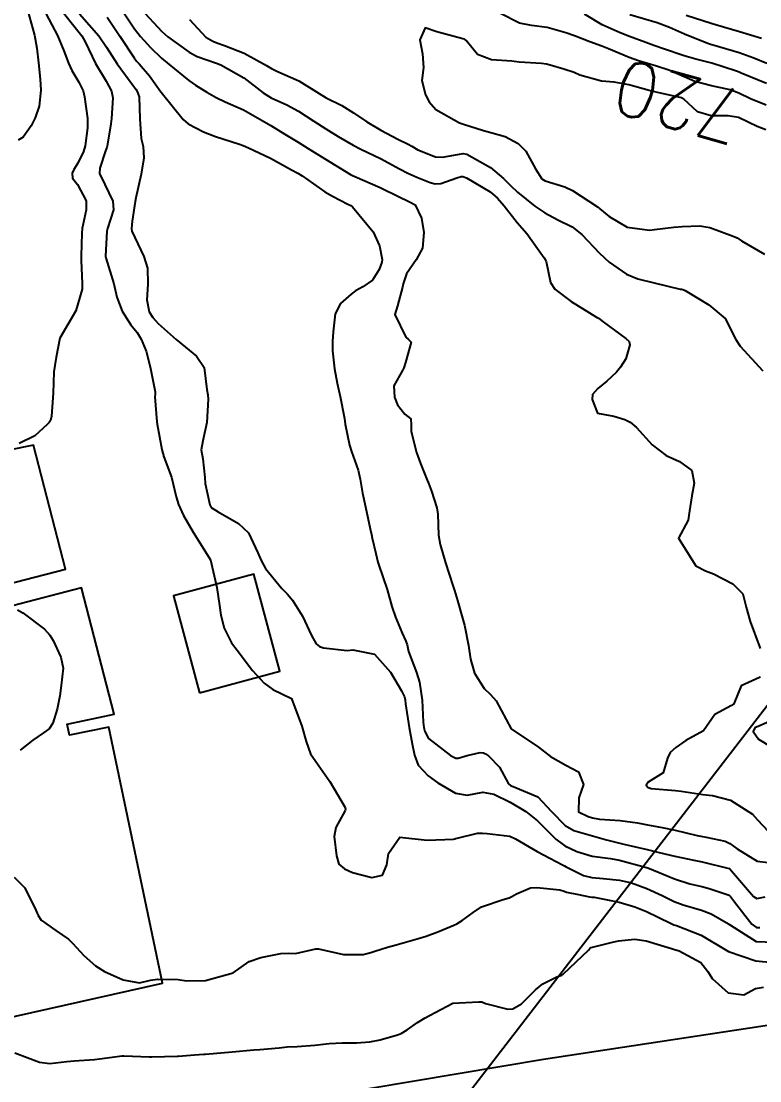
# Model space of a CAD drawing. Header units: metres. Extents: x 298520 to 308411, y 7433745 to 7450750.
# Drawn here: x 302178.8 to 302232.5, y 7441360.9 to 7441438 of the extents above; entities that cross this region are included whole.
import ezdxf
from ezdxf.enums import TextEntityAlignment as Align

# ---------------------------------------------------------------- set-up
doc = ezdxf.new("R2010")
doc.units = ezdxf.units.M
doc.header["$LTSCALE"] = 10
doc.linetypes.add('CONTINUO', pattern=[0])
for name, color, linetype in [('Cotas', 45, 'Continuous'), ('Curvas de Nivel 1m', 11, 'Continuous'), ('Curvas de Nivel 5m', 15, 'Continuous'), ('Edificações', 30, 'Continuous'), ('TEXTO', 45, 'Continuous'), ('Vias Primárias', 230, 'Continuous')]:
    doc.layers.add(name, color=color, linetype=linetype)
doc.styles.add('Style-STANDARD', font='STANDARD.shx')

msp = doc.modelspace()

# ---------------------------------------------------------------- linework, layer by layer
at = {"layer": 'Curvas de Nivel 1m', "flags": 128}
for points, elevation in [([(302178.37, 7441440.987), (302179.026, 7441439.296), (302179.167, 7441438.979), (302179.267, 7441438.73), (302179.74, 7441436.973), (302179.915, 7441436.039), (302180.028, 7441434.969), (302180.16, 7441433.769), (302180.211, 7441432.967), (302180.091, 7441431.813), (302179.792, 7441430.971), (302179.501, 7441430.39), (302178.909, 7441429.551), (302178.546, 7441429.344)], 728), ([(302180.35, 7441438.967), (302181.005, 7441437.736), (302181.424, 7441436.954), (302181.881, 7441435.846), (302182.217, 7441434.941), (302182.447, 7441434.417), (302182.959, 7441433.565), (302183.274, 7441432.927), (302183.378, 7441432.494), (302183.596, 7441430.923), (302183.594, 7441430.245), (302183.414, 7441428.925), (302183.302, 7441428.521), (302182.884, 7441427.669), (302182.599, 7441427.212), (302182.487, 7441426.936), (302182.511, 7441426.577), (302182.865, 7441426.125), (302183.502, 7441424.924), (302183.487, 7441424.283), (302183.208, 7441422.926), (302183.172, 7441422.582), (302183.131, 7441420.927), (302183.136, 7441420.59), (302183.208, 7441418.926), (302183.204, 7441418.499), (302182.753, 7441416.93), (302181.592, 7441414.947), (302181.326, 7441413.558), (302181.218, 7441412.952), (302181.159, 7441412.501), (302181.109, 7441410.954), (302180.974, 7441409.263), (302180.916, 7441408.956), (302180.801, 7441408.818), (302180.659, 7441408.67), (302179.775, 7441407.84), (302178.638, 7441407.296)], 727), ([(302181.571, 7441438.952), (302182.996, 7441437.161), (302183.173, 7441436.928), (302183.417, 7441436.497), (302184.182, 7441434.918), (302184.96, 7441433.624), (302185.35, 7441432.906), (302185.438, 7441432.413), (302185.346, 7441430.906), (302185.302, 7441430.523), (302185.018, 7441428.909), (302184.993, 7441428.817), (302184.898, 7441428.555), (302184.487, 7441427.306), (302184.48, 7441426.914), (302184.865, 7441426.117), (302185.435, 7441424.904), (302185.474, 7441424.276), (302185.042, 7441422.908), (302185.002, 7441422.736), (302184.91, 7441420.909), (302184.929, 7441420.781), (302185.499, 7441418.903), (302185.735, 7441417.934), (302186.111, 7441416.896), (302186.743, 7441415.92), (302187.204, 7441415.349), (302187.508, 7441414.878), (302187.859, 7441414.008), (302188.159, 7441412.868), (302188.507, 7441411.041), (302188.508, 7441410.863), (302188.498, 7441410.679), (302188.639, 7441408.86), (302188.66, 7441408.68), (302188.989, 7441406.856), (302189.155, 7441406.327), (302189.692, 7441404.849), (302190.048, 7441403.396), (302190.215, 7441402.844), (302190.581, 7441402.045), (302191.266, 7441400.833), (302192.543, 7441398.82), (302193.006, 7441396.813), (302193.204, 7441395.514), (302193.294, 7441394.808), (302193.527, 7441393.848), (302194.075, 7441392.796), (302194.465, 7441392.26), (302195.589, 7441390.779), (302196.434, 7441389.853), (302197.067, 7441389.398), (302198.423, 7441388.74), (302199.179, 7441386.732), (302199.486, 7441385.63), (302199.803, 7441384.726), (302200.365, 7441383.929), (302201.222, 7441382.711), (302202.325, 7441380.829), (302202.352, 7441380.7), (302202.322, 7441380.59), (302201.656, 7441379.36), (302201.518, 7441378.708), (302201.696, 7441377.299), (302201.87, 7441376.704), (302202.278, 7441376.368), (302202.869, 7441376.096), (302204.269, 7441375.72), (302205.034, 7441375.9), (302205.349, 7441376.659), (302205.471, 7441377.479), (302206.303, 7441378.65), (302208.301, 7441378.438), (302210.209, 7441378.508), (302210.302, 7441378.541), (302210.345, 7441378.557), (302210.481, 7441378.598), (302211.941, 7441378.95), (302212.307, 7441378.957), (302212.659, 7441378.928), (302214.305, 7441378.736), (302214.721, 7441378.546), (302216.289, 7441377.624), (302218.131, 7441376.656), (302218.274, 7441376.575), (302218.393, 7441376.508), (302219.659, 7441375.882), (302220.265, 7441375.728), (302221.081, 7441375.656), (302222.264, 7441375.547), (302223.153, 7441375.338), (302224.258, 7441374.936), (302225.375, 7441374.419), (302226.249, 7441373.99), (302226.904, 7441373.746), (302228.243, 7441373.349), (302228.94, 7441373.08), (302230.2, 7441372.36), (302230.233, 7441372.339), (302230.334, 7441372.257), (302232.214, 7441371.079), (302233.512, 7441371.022)], 726), ([(302185.014, 7441438.286), (302185.94, 7441436.901), (302186.977, 7441435.326), (302187.168, 7441435.08), (302187.357, 7441434.884), (302188.11, 7441434.019), (302188.931, 7441432.86), (302188.952, 7441432.828), (302190.56, 7441430.844), (302190.92, 7441430.538), (302192.04, 7441429.949), (302192.911, 7441429.597), (302194.647, 7441429.051), (302194.905, 7441428.96), (302195.291, 7441428.786), (302196.892, 7441428.021), (302198.434, 7441427.193), (302198.876, 7441426.941), (302199.192, 7441426.737), (302200.862, 7441425.59), (302201.408, 7441425.261), (302202.519, 7441424.695), (302202.742, 7441424.582), (302202.851, 7441424.492), (302204.357, 7441422.675), (302204.818, 7441421.662), (302205.011, 7441420.668), (302204.996, 7441420.473), (302204.796, 7441419.93), (302204.306, 7441419.156), (302203.603, 7441418.682), (302203.087, 7441418.378), (302202.775, 7441418.136), (302201.996, 7441417.47), (302201.605, 7441416.707), (302201.447, 7441415.416), (302201.417, 7441414.713), (302201.414, 7441414.025), (302201.545, 7441412.712), (302201.74, 7441411.666), (302201.966, 7441410.707), (302202.277, 7441409.094), (302202.335, 7441408.703), (302202.64, 7441407.163), (302202.781, 7441406.698), (302203.27, 7441405.341), (302203.421, 7441404.688), (302203.589, 7441403.671), (302203.804, 7441402.682), (302204.158, 7441401.087), (302204.237, 7441400.675), (302204.293, 7441400.407), (302204.549, 7441399.286), (302204.703, 7441398.668), (302204.777, 7441398.43), (302205.372, 7441396.661), (302205.73, 7441395.428), (302205.989, 7441394.655), (302206.481, 7441393.506), (302206.751, 7441392.921), (302206.829, 7441392.645), (302206.939, 7441392.169), (302207.51, 7441390.634), (302207.734, 7441389.928), (302207.916, 7441388.628), (302208.01, 7441387.014), (302208.053, 7441386.625), (302208.114, 7441386.348), (302208.385, 7441385.843), (302209.996, 7441384.604), (302210.371, 7441384.413), (302210.555, 7441384.414), (302211.199, 7441384.592), (302212.151, 7441384.807), (302212.375, 7441384.79), (302212.526, 7441384.729), (302212.758, 7441384.574), (302213.55, 7441383.747), (302214.211, 7441382.552), (302214.351, 7441382.43), (302214.542, 7441382.356), (302216.339, 7441381.603), (302217.339, 7441380.52), (302218.313, 7441379.5), (302218.959, 7441379.15), (302220.306, 7441378.749), (302221.324, 7441378.47), (302222.299, 7441378.224), (302222.595, 7441378.159), (302224.293, 7441377.777), (302225.167, 7441377.544), (302226.286, 7441377.278), (302227.685, 7441376.993), (302228.28, 7441376.857), (302230.249, 7441376.384), (302230.273, 7441376.375), (302230.292, 7441376.36), (302230.426, 7441376.204), (302232.016, 7441374.342), (302232.251, 7441374.191), (302232.864, 7441374.331)], 724), ([(302186.038, 7441438.9), (302187.001, 7441437.434), (302187.447, 7441436.883), (302188.183, 7441436.071), (302188.977, 7441435.313), (302189.523, 7441434.854), (302190.961, 7441433.684), (302191.457, 7441433.332), (302192.282, 7441432.82), (302192.947, 7441432.433), (302193.611, 7441432.135), (302194.934, 7441431.541), (302196.296, 7441430.776), (302196.919, 7441430.399), (302197.936, 7441429.778), (302198.907, 7441429.186), (302199.639, 7441428.733), (302200.891, 7441427.956), (302202.714, 7441426.854), (302202.874, 7441426.764), (302203.043, 7441426.688), (302204.865, 7441425.905), (302206.314, 7441425.199), (302206.856, 7441424.919), (302207.046, 7441424.838), (302207.41, 7441424.642), (302207.877, 7441423.668), (302208.038, 7441422.632), (302207.963, 7441421.486), (302207.484, 7441420.64), (302206.793, 7441419.631), (302206.549, 7441418.888), (302206.508, 7441418.653), (302206.133, 7441417.286), (302205.932, 7441416.658), (302206.737, 7441415.026), (302206.942, 7441414.854), (302207.13, 7441414.644), (302206.718, 7441413.176), (302206.588, 7441412.778), (302206.517, 7441412.652), (302205.869, 7441411.484), (302205.923, 7441410.658), (302206.126, 7441410.104), (302206.671, 7441409.413), (302207.099, 7441409.075), (302207.123, 7441408.643), (302207.131, 7441408.168), (302207.52, 7441406.637), (302207.813, 7441405.82), (302208.296, 7441404.625), (302208.387, 7441404.399), (302208.605, 7441403.812), (302208.987, 7441402.616), (302209.063, 7441402.138), (302209.122, 7441400.614), (302209.237, 7441399.932), (302209.622, 7441398.609), (302210.164, 7441396.958), (302210.284, 7441396.602), (302210.506, 7441395.881), (302210.857, 7441394.596), (302210.996, 7441394.086), (302211.303, 7441392.592), (302211.435, 7441391.614), (302211.742, 7441390.587), (302212.432, 7441389.483), (302212.89, 7441389.035), (302213.298, 7441388.567), (302214.393, 7441386.55), (302216.38, 7441385.199), (302217.256, 7441384.521), (302218.367, 7441383.906), (302219.283, 7441383.417), (302219.668, 7441382.49), (302219.321, 7441381.513), (302219.305, 7441380.495), (302219.999, 7441380.164), (302220.319, 7441380.073), (302220.814, 7441379.979), (302222.317, 7441379.869), (302223.582, 7441379.708), (302224.314, 7441379.559), (302225.372, 7441379.36), (302226.311, 7441379.175), (302227.925, 7441378.775), (302228.306, 7441378.7), (302228.575, 7441378.655), (302229.954, 7441378.365), (302230.301, 7441378.212), (302230.835, 7441377.815), (302232.281, 7441376.909), (302233.877, 7441376.718)], 723), ([(302187.465, 7441438.883), (302188.999, 7441437.242), (302189.438, 7441436.856), (302190.982, 7441435.74), (302191.58, 7441435.432), (302192.974, 7441434.933), (302193.293, 7441434.807), (302194.964, 7441433.866), (302196.371, 7441432.776), (302196.939, 7441432.408), (302198.083, 7441431.902), (302198.93, 7441431.457), (302200.043, 7441430.729), (302200.917, 7441430.171), (302201.825, 7441429.619), (302202.906, 7441428.984), (302203.48, 7441428.684), (302204.893, 7441427.998), (302206.288, 7441427.25), (302206.877, 7441426.94), (302207.545, 7441426.64), (302208.504, 7441426.26), (302208.868, 7441426.165), (302209.294, 7441426.191), (302210.45, 7441426.604), (302210.765, 7441426.711), (302210.875, 7441426.708), (302211.142, 7441426.597), (302212.863, 7441425.594), (302213.416, 7441425.129), (302213.881, 7441424.565), (302214.835, 7441423.354), (302215.542, 7441422.543), (302216.805, 7441420.777), (302216.901, 7441420.626), (302216.938, 7441420.528), (302217.265, 7441419), (302217.565, 7441418.518), (302218.77, 7441417.611), (302220.607, 7441416.481), (302220.752, 7441416.391), (302221.089, 7441416.137), (302222.738, 7441414.924), (302222.976, 7441414.697), (302223.03, 7441414.456), (302222.723, 7441413.444), (302222.356, 7441412.824), (302222.044, 7441412.467), (302221.358, 7441411.818), (302220.695, 7441411.279), (302220.316, 7441410.856), (302220.29, 7441410.484), (302220.673, 7441409.482), (302221.856, 7441409.283), (302222.669, 7441409.034), (302223.046, 7441408.834), (302223.517, 7441408.447), (302224.644, 7441407.196), (302225.67, 7441406.42), (302226.629, 7441405.985), (302227.538, 7441405.312), (302227.706, 7441404.399), (302227.527, 7441403.477), (302227.361, 7441402.402), (302227.263, 7441401.723), (302226.563, 7441400.41), (302227.816, 7441398.397), (302228.537, 7441398.026), (302229.11, 7441397.806), (302230.524, 7441397.076), (302231.231, 7441396.353), (302231.477, 7441395.377), (302231.775, 7441394.347), (302232.474, 7441392.446), (302232.508, 7441392.374)], 722), ([(302232.938, 7441431.883), (302231.801, 7441432.351), (302230.949, 7441432.765), (302230.321, 7441432.998), (302228.956, 7441433.281), (302227.749, 7441433.61), (302226.966, 7441433.936), (302225.854, 7441434.421), (302224.976, 7441434.727), (302223.646, 7441435.116), (302222.982, 7441435.35), (302221.482, 7441435.981), (302220.99, 7441436.166), (302220.109, 7441436.489), (302218.999, 7441436.92), (302218.362, 7441437.15), (302217.008, 7441437.526), (302215.882, 7441437.669), (302215.012, 7441437.848), (302213.564, 7441438.565)], 721), ([(302232.96, 7441433.47), (302231.114, 7441434.215), (302230.972, 7441434.284), (302230.778, 7441434.362), (302228.979, 7441434.947), (302227.82, 7441435.236), (302226.984, 7441435.477), (302225.399, 7441436.015), (302224.99, 7441436.155), (302224.781, 7441436.223), (302224.19, 7441436.442), (302222.999, 7441436.887), (302222.334, 7441437.136), (302221.012, 7441437.738), (302219.721, 7441438.493)], 722), ([(302232.979, 7441434.924), (302232.032, 7441435.3), (302230.986, 7441435.681), (302229.151, 7441436.219), (302228.992, 7441436.262), (302228.9, 7441436.289), (302228.619, 7441436.386), (302227.002, 7441437.038), (302225.907, 7441437.523), (302225.015, 7441437.872), (302223.023, 7441438.46)], 723), ([(302232.602, 7441436.741), (302231.006, 7441437.214), (302229.824, 7441437.559), (302229.014, 7441437.8), (302227.114, 7441438.409)], 724), ([(302191.012, 7441438.121), (302192.209, 7441436.822), (302192.705, 7441436.529), (302192.989, 7441436.422), (302193.561, 7441436.23), (302194.982, 7441435.66), (302196.616, 7441434.774), (302196.97, 7441434.557), (302197.368, 7441434.363), (302198.957, 7441433.652), (302200.442, 7441432.725), (302200.94, 7441432.431), (302202.083, 7441431.852), (302202.929, 7441431.334), (302203.9, 7441430.68), (302204.917, 7441430.076), (302206.156, 7441429.412), (302206.907, 7441429.062), (302207.173, 7441428.913), (302207.609, 7441428.639), (302208.895, 7441428.12), (302209.396, 7441428.114), (302210.9, 7441428.376), (302211.169, 7441428.327), (302212.885, 7441427.356), (302213.844, 7441426.565), (302214.357, 7441426.047), (302214.863, 7441425.553), (302216.129, 7441424.537), (302216.846, 7441424.06), (302217.798, 7441423.556), (302218.831, 7441423.034), (302219.547, 7441422.493), (302220.809, 7441421.136), (302221.513, 7441420.473), (302222.794, 7441419.595), (302223.604, 7441419.261), (302224.788, 7441418.971), (302226.68, 7441418.515), (302226.784, 7441418.502), (302226.868, 7441418.493), (302227.051, 7441418.406), (302228.768, 7441417.38), (302229.946, 7441416.368), (302230.738, 7441414.859), (302231.045, 7441414.357), (302232.706, 7441412.567)], 721), ([(302178.496, 7441395.191), (302178.902, 7441394.976), (302180.481, 7441393.774), (302180.864, 7441393.342), (302181.095, 7441392.951), (302181.663, 7441391.74), (302181.836, 7441390.946), (302181.693, 7441389.684), (302181.573, 7441388.948), (302181.385, 7441387.978), (302181.067, 7441386.953), (302180.806, 7441386.547), (302180.392, 7441386.24), (302179.628, 7441385.724), (302178.699, 7441384.977)], 727), ([(302232.476, 7441390.339), (302232.442, 7441390.262), (302231.128, 7441389.661), (302230.595, 7441388.358), (302230.501, 7441388.28), (302230.421, 7441388.244), (302229.217, 7441387.572), (302228.393, 7441386.39), (302227.096, 7441385.693), (302226.381, 7441385.172), (302225.965, 7441384.826), (302225.754, 7441384.416), (302225.448, 7441383.333), (302224.355, 7441382.665), (302224.21, 7441382.432), (302224.35, 7441382.265), (302224.574, 7441382.203), (302226.347, 7441382.049), (302226.754, 7441381.999), (302228.344, 7441381.769), (302229.025, 7441381.698), (302230.338, 7441381.347), (302231.943, 7441380.344), (302232.319, 7441379.916), (302233.074, 7441379.092)], 722), ([(302233.521, 7441387.209), (302232.399, 7441386.728), (302232.125, 7441386.615), (302232.002, 7441386.344), (302232.387, 7441385.776), (302233.294, 7441385.238)], 721), ([(302178.265, 7441375.764), (302179.034, 7441374.972), (302179.849, 7441373.352), (302180.012, 7441372.962), (302180.228, 7441372.632), (302181.284, 7441371.882), (302182.207, 7441371.244), (302182.535, 7441370.935), (302183.329, 7441370.058), (302184.187, 7441369.305), (302184.835, 7441368.903), (302186.177, 7441368.279), (302187.38, 7441368.077), (302188.177, 7441368.261), (302188.685, 7441368.348), (302190.178, 7441368.304), (302190.783, 7441368.228), (302192.177, 7441368.231), (302194.183, 7441368.79), (302195.352, 7441369.618), (302196.194, 7441369.913), (302197.655, 7441370.206), (302198.198, 7441370.232), (302198.718, 7441370.214), (302200.201, 7441370.545), (302200.388, 7441370.531), (302202.197, 7441370.137), (302203.646, 7441370.127), (302204.199, 7441370.284), (302204.484, 7441370.384), (302205.418, 7441370.658), (302206.035, 7441370.822), (302206.206, 7441370.872), (302207.569, 7441371.28), (302208.216, 7441371.471), (302209.062, 7441371.776), (302210.228, 7441372.256), (302210.459, 7441372.368), (302210.828, 7441372.594), (302211.633, 7441373.192), (302212.243, 7441373.589), (302213.825, 7441374.133), (302214.25, 7441374.26), (302214.451, 7441374.348), (302214.795, 7441374.545), (302215.815, 7441374.977), (302216.258, 7441375.01), (302217.943, 7441374.826), (302218.255, 7441374.724), (302218.419, 7441374.672), (302219.296, 7441374.494), (302220.086, 7441374.317), (302220.251, 7441374.307), (302220.426, 7441374.303), (302222.248, 7441373.932), (302223.395, 7441373.593), (302224.241, 7441373.267), (302225.974, 7441372.413), (302226.231, 7441372.288), (302226.409, 7441372.23), (302228.22, 7441371.535), (302230.203, 7441370.36), (302232.196, 7441369.672), (302233.433, 7441369.559)], 727), ([(302178.312, 7441362.978), (302180.103, 7441362.299), (302180.846, 7441362.209), (302182.104, 7441362.359), (302182.627, 7441362.41), (302184.107, 7441362.508), (302184.472, 7441362.542), (302186.111, 7441362.754), (302186.235, 7441362.764), (302188.11, 7441362.691), (302188.276, 7441362.692), (302190.111, 7441362.735), (302190.21, 7441362.741), (302191.366, 7441362.827), (302192.045, 7441362.89), (302192.114, 7441362.888), (302192.184, 7441362.889), (302194.116, 7441363.056), (302195.697, 7441363.194), (302196.117, 7441363.225), (302197.524, 7441363.351), (302198.12, 7441363.414), (302198.831, 7441363.45), (302200.121, 7441363.532), (302201.173, 7441363.659), (302202.123, 7441363.714), (302203.15, 7441363.712), (302204.124, 7441363.772), (302204.873, 7441363.915), (302206.129, 7441364.287), (302206.389, 7441364.389), (302206.827, 7441364.643), (302207.597, 7441365.179), (302208.146, 7441365.522), (302208.864, 7441365.908), (302210.163, 7441366.6), (302212.057, 7441366.688), (302212.164, 7441366.698), (302212.268, 7441366.682), (302212.527, 7441366.575), (302214.157, 7441366.147), (302214.526, 7441366.178), (302215.142, 7441366.54), (302215.66, 7441367.043), (302216.173, 7441367.567), (302216.709, 7441367.993), (302217.727, 7441368.515), (302218.07, 7441368.626), (302218.185, 7441368.702), (302220.038, 7441370.482), (302220.116, 7441370.57), (302220.205, 7441370.634), (302221.67, 7441371.006), (302222.213, 7441371.126), (302223.401, 7441371.256), (302224.213, 7441371.114), (302226.045, 7441370.572), (302226.205, 7441370.527), (302226.621, 7441370.406), (302228.195, 7441369.559), (302228.691, 7441368.885), (302229.014, 7441368.378), (302230.168, 7441367.342), (302231.311, 7441367.204), (302232.173, 7441367.663), (302232.744, 7441367.765)], 728)]:
    msp.add_lwpolyline(points, dxfattribs=dict(at, elevation=elevation))
at = {"layer": 'Curvas de Nivel 5m', "flags": 128}
for points, elevation in [([(302183.017, 7441438.532), (302184.414, 7441436.916), (302184.985, 7441436.103), (302185.754, 7441434.902), (302186.956, 7441433.244), (302187.111, 7441433.044), (302187.214, 7441432.886), (302187.343, 7441432.488), (302187.405, 7441430.883), (302187.5, 7441429.472), (302187.642, 7441428.879), (302187.703, 7441428.066), (302187.493, 7441426.881), (302187.108, 7441425.139), (302187.057, 7441424.887), (302186.838, 7441423.447), (302186.801, 7441422.922), (302186.801, 7441422.89), (302186.83, 7441422.718), (302187.68, 7441420.877), (302187.964, 7441420.042), (302187.992, 7441418.872), (302187.904, 7441417.735), (302188.087, 7441416.87), (302188.338, 7441416.456), (302188.744, 7441416.01), (302190.047, 7441414.847), (302190.727, 7441414.279), (302191.531, 7441413.638), (302192.082, 7441412.819), (302192.283, 7441411.222), (302192.338, 7441410.815), (302192.372, 7441410.507), (302192.282, 7441408.816), (302191.972, 7441407.491), (302191.859, 7441406.822), (302191.982, 7441406.175), (302192.123, 7441404.817), (302192.162, 7441404.37), (302192.487, 7441402.821), (302192.59, 7441402.642), (302193.088, 7441402.31), (302194.573, 7441401.46), (302195.306, 7441400.783), (302195.989, 7441399.335), (302196.214, 7441398.773), (302196.534, 7441398.191), (302197.726, 7441396.752), (302198.115, 7441396.352), (302198.505, 7441395.898), (302199.228, 7441394.733), (302199.873, 7441393.332), (302200.219, 7441392.723), (302200.47, 7441392.516), (302200.758, 7441392.428), (302202.466, 7441392.244), (302202.888, 7441392.273), (302204.463, 7441391.98), (302205.628, 7441390.658), (302206.429, 7441389.294), (302206.639, 7441388.86), (302206.681, 7441388.646), (302206.718, 7441388.346), (302206.994, 7441386.641), (302207.197, 7441385.453), (302207.358, 7441384.635), (302207.626, 7441383.892), (302208.358, 7441383.126), (302209.062, 7441382.613), (302210.342, 7441381.861), (302211.209, 7441381.722), (302212.343, 7441381.923), (302213.127, 7441381.782), (302214.333, 7441381.205), (302215.473, 7441380.539), (302216.316, 7441379.851), (302217.641, 7441378.517), (302218.296, 7441378.043), (302219.171, 7441377.616), (302220.285, 7441377.285), (302221.63, 7441377.119), (302222.281, 7441376.999), (302224.237, 7441376.467), (302224.273, 7441376.454), (302224.344, 7441376.429), (302226.265, 7441375.628), (302227.392, 7441375.268), (302228.26, 7441375.067), (302228.801, 7441374.924), (302230.254, 7441374.436), (302230.345, 7441374.359), (302230.643, 7441373.963), (302231.888, 7441372.343), (302232.229, 7441372.088), (302232.479, 7441372.086)], 725), ([(302232.92, 7441430.092), (302232.292, 7441430.346), (302230.929, 7441430.99), (302230.176, 7441431.122), (302228.93, 7441431.109), (302227.942, 7441431.404), (302226.942, 7441432.32), (302226.79, 7441432.412), (302224.949, 7441432.831), (302224.427, 7441432.962), (302222.956, 7441433.355), (302221.877, 7441433.553), (302220.96, 7441433.63), (302219.39, 7441434.073), (302218.969, 7441434.253), (302218.233, 7441434.511), (302217.241, 7441434.791), (302216.976, 7441434.861), (302216.605, 7441434.905), (302214.978, 7441435.02), (302214.455, 7441435.079), (302212.979, 7441435.182), (302211.959, 7441435.562), (302211.133, 7441436.598), (302210.994, 7441436.682), (302210.89, 7441436.706), (302209.002, 7441437.211), (302208.135, 7441437.504), (302207.75, 7441436.639), (302207.959, 7441435.611), (302208.031, 7441434.634), (302207.911, 7441433.683), (302208.176, 7441432.632), (302208.439, 7441432.129), (302208.932, 7441431.573), (302210.64, 7441430.603), (302210.922, 7441430.513), (302212.388, 7441430.049), (302212.916, 7441429.888), (302213.955, 7441429.606), (302214.909, 7441429.11), (302215.468, 7441428.544), (302216.155, 7441427.266), (302216.63, 7441426.532), (302216.871, 7441426.375), (302218.304, 7441425.945), (302218.865, 7441425.685), (302220.672, 7441424.482), (302220.851, 7441424.35), (302221.522, 7441423.794), (302222.831, 7441423.024), (302224.459, 7441422.805), (302224.829, 7441422.847), (302226.229, 7441423.019), (302226.833, 7441423.065), (302228.113, 7441423.112), (302228.832, 7441422.989), (302230.548, 7441422.363), (302230.822, 7441422.232), (302231.156, 7441422.02), (302232.81, 7441421.046)], 720)]:
    msp.add_lwpolyline(points, dxfattribs=dict(at, elevation=elevation))
at = {"layer": 'Edificações'}
for points in [[(302161.643, 7441384.936), (302166.687, 7441363.039), (302189.044, 7441368.052), (302185.139, 7441386.664), (302182.297, 7441386.068), (302182.127, 7441386.879), (302185.538, 7441387.594), (302183.157, 7441396.788), (302173.656, 7441394.328), (302173.251, 7441395.895), (302181.995, 7441398.159), (302179.663, 7441407.163), (302164.23, 7441404.044), (302164.933, 7441400.564), (302154.846, 7441398.525), (302157.738, 7441384.213)], [(302191.731, 7441389.167), (302197.586, 7441390.741), (302195.693, 7441397.779), (302189.838, 7441396.205)]]:
    msp.add_lwpolyline(points, close=True, dxfattribs=at)
at = {"layer": 'TEXTO', "linetype": 'CONTINUO'}
msp.add_polyline3d([(302254.193, 7441415.707, 0), (302137.118, 7441263.798, 0)], dxfattribs=at)
at = {"layer": 'Vias Primárias'}
msp.add_lwpolyline([(302338.006, 7441381.888), (302311.498, 7441377.472), (302283.096, 7441372.883), (302254.42, 7441368.228), (302216.743, 7441362.484), (302194.68, 7441358.779, -0.007378)], format="xyb", dxfattribs=at)

# ---------------------------------------------------------------- texts
at = {"layer": 'Cotas', "style": 'Style-STANDARD'}
msp.add_text('720', height=4, rotation=164.44903, dxfattribs=at).set_placement((302226.548, 7441432.143, 720), align=Align.MIDDLE_CENTER)

doc.saveas('drawing.dxf')
